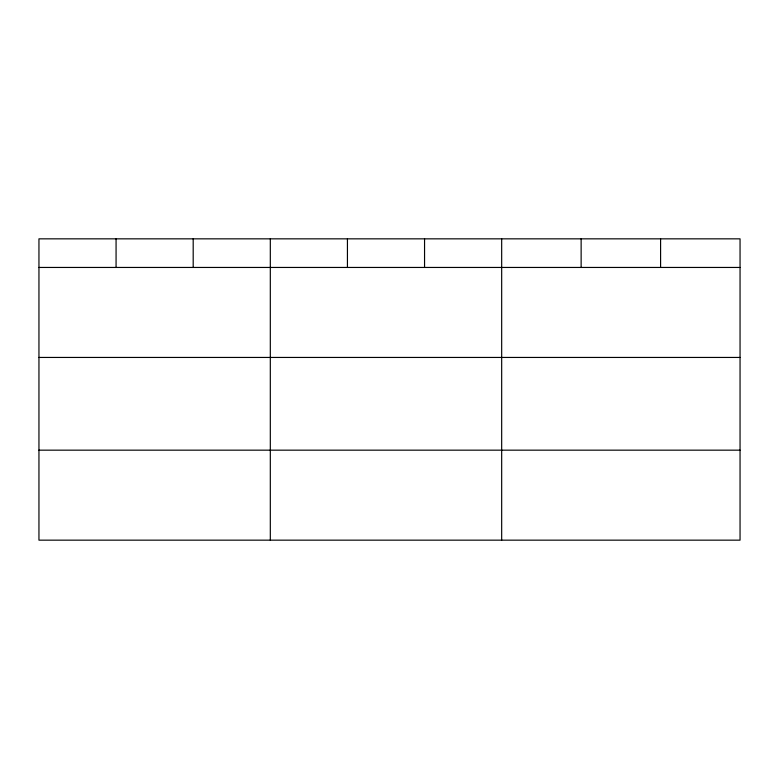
<?xml version="1.0" encoding="UTF-8"?>
<svg xmlns="http://www.w3.org/2000/svg" width="779" height="779" viewBox="0 0 779 779"><rect width="100%" height="100%" fill="white"/><g stroke="black" fill="none" stroke-linecap="round" stroke-linejoin="round"><path stroke-width="1.17" d="M740.05 267.45L740.05 540.159L38.95 540.159L38.95 238.841L740.05 238.841L740.05 267.45L38.95 267.45M38.95 357.444L740.05 357.444M38.95 450.165L740.05 450.165M660.592 238.841L660.592 267.45M581.134 238.841L581.134 267.45M501.676 238.841L501.676 540.159M424.555 238.841L424.555 267.45M347.434 238.841L347.434 267.45M270.313 238.841L270.313 540.159M193.192 238.841L193.192 267.45M116.071 238.841L116.071 267.45"/></g></svg>
